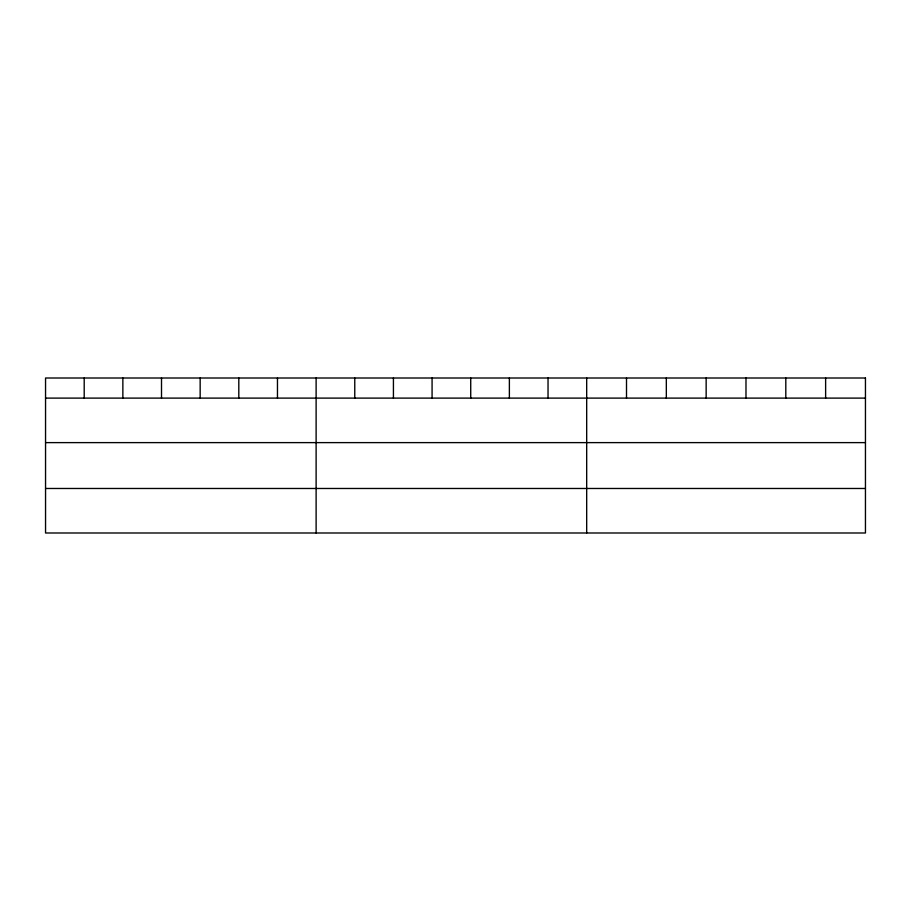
<?xml version="1.0" encoding="UTF-8"?>
<svg xmlns="http://www.w3.org/2000/svg" width="911" height="911" viewBox="0 0 911 911"><rect width="100%" height="100%" fill="white"/><g stroke="black" fill="none" stroke-linecap="round" stroke-linejoin="round"><path stroke-width="1.37" d="M45.55 398.107L865.45 398.107M45.55 442.621L865.45 442.621M45.55 488.478L865.45 488.478M825.628 378.008L825.628 398.107M785.806 378.008L785.806 398.107M745.984 378.008L745.984 398.107M706.15 378.008L706.15 398.107M666.328 378.008L666.328 398.107M626.506 378.008L626.506 398.107M586.684 378.008L586.684 532.992M548.035 378.008L548.035 398.107M509.374 378.008L509.374 398.107M470.725 378.008L470.725 398.107M432.076 378.008L432.076 398.107M393.427 378.008L393.427 398.107M354.766 378.008L354.766 398.107M316.117 378.008L316.117 532.992M277.468 378.008L277.468 398.107M238.807 378.008L238.807 398.107M200.158 378.008L200.158 398.107M161.509 378.008L161.509 398.107M122.86 378.008L122.86 398.107M84.199 378.008L84.199 398.107M865.45 378.008L45.55 378.008L45.55 532.992L865.45 532.992L865.45 378.008"/></g></svg>
